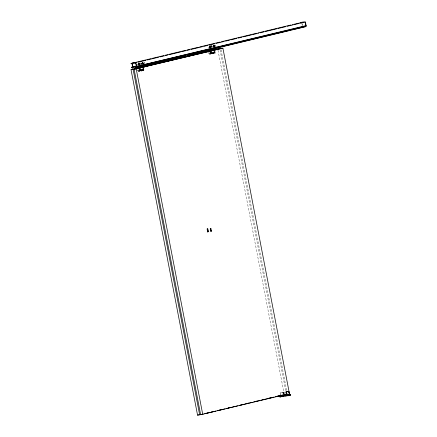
<?xml version="1.0" encoding="UTF-8"?>
<svg xmlns="http://www.w3.org/2000/svg" width="437" height="437" viewBox="0 0 437 437"><rect width="100%" height="100%" fill="white"/><g stroke="black" fill="none" stroke-linecap="round" stroke-linejoin="round"><path stroke-width="0.33" stroke-dasharray="2.19 1.64" d="M209.52 52.817C210.907 53.565 208.482 52.566 209.913 53.309M139.922 64.556C135.639 65.714 140.337 61.715 140.086 64.452M138.485 64.179C139.452 63.021 139.113 65.637 138.147 64.228M138.097 64.479C139.845 65.222 137.524 62.469 138.256 64.911M142.009 63.949L142.227 63.278L143.959 63.365M142.347 63.9C142.08 62.562 144.101 63.78 141.883 63.594M142.571 63.922L142.134 63.289M209.427 47.398L209.776 45.918M209.427 47.076C211.022 45.464 209.083 49.266 209.782 46.912C210.765 45.77 210.35 48.638 209.765 47.032M209.383 47.333C211.311 47.797 208.351 45.443 209.711 48.092A1.415 1.043 82.3 0 1 209.929 45.874M213.163 46.448C215.812 46.229 211.366 47.524 213.851 46.289C213.3 47.841 214.283 44.864 214.114 46.983M140.091 69.407A4.075 3.015 82.3 0 1 140.058 70.319L139.796 70.537L139.66 70.188A2.933 2.169 82.3 0 0 139.703 69.423M140.048 69.374A2.933 2.169 82.3 0 1 140.004 70.139L140.135 70.494L140.403 70.275A4.075 3.015 82.3 0 0 140.43 69.363M143.019 68.265A4.075 3.015 82.3 0 1 143.079 69.909L142.817 70.133L142.68 69.778A2.933 2.174 82.3 0 0 142.615 68.243M142.992 68.347A2.933 2.174 82.3 0 1 143.025 69.729L143.156 70.084L143.423 69.865A4.075 3.015 82.3 0 0 143.363 68.221M210.962 51.965A2.933 2.169 82.3 0 1 210.94 53.035L211.076 53.39L211.339 53.172A4.075 3.015 82.3 0 0 211.339 51.894A2.933 2.169 82.3 0 1 211.284 52.992L211.421 53.347L211.683 53.128A4.075 3.015 82.3 0 0 211.683 51.845M213.961 51.397A2.933 2.174 82.3 0 1 213.961 52.626L214.097 52.981L214.359 52.762A4.075 3.015 82.3 0 0 214.332 51.298M214.676 51.255A4.075 3.015 82.3 0 1 214.704 52.719L214.436 52.937L214.305 52.582A2.933 2.174 82.3 0 0 214.299 51.353M139.064 69.925L139.578 69.854L139.714 71.056L139.07 71.215L139.064 69.925L139.479 69.794M139.403 69.882L139.408 71.171L138.207 71.428L136.956 69.958M143.664 68.303L143.91 69.652A4.67 3.458 82.3 0 1 143.888 70.384L142.085 70.81C141.047 69.166 143.505 68.822 142.735 70.647L142.396 70.696L142.178 69.428M139.977 69.549L141.227 71.018L142.429 70.761L142.5 69.385M210.344 52.779L210.858 52.708L210.995 53.909L210.35 54.068L210.344 52.779L210.76 52.648M210.689 52.735L210.689 54.024L209.487 54.281L207.848 52.336M214.824 50.523L215.19 52.5A4.67 3.458 82.3 0 1 215.168 53.238L212.846 53.827L210.869 51.927L212.415 53.811L213.365 53.658C212.327 52.019 214.786 51.675 214.015 53.5M213.709 53.614L213.78 52.238M141.38 64.589L142.216 63.146A1.043 0.776 82.3 0 1 143.62 63.256L143.281 63.299A1.043 0.776 82.3 0 0 141.878 63.19M141.719 64.545L142.216 63.146M212.824 46.977L213.502 45.994A1.043 0.776 82.3 0 1 214.9 46.109L214.562 46.153A1.043 0.776 82.3 0 0 213.158 46.043M213.005 47.398L213.502 45.994M137.562 65.113L138.403 63.665A1.043 0.776 82.3 0 1 139.807 63.775L139.463 63.824A1.043 0.776 82.3 0 0 138.059 63.715M137.906 65.064L138.403 63.665M209.339 46.562L208.842 47.961L209.684 46.519A1.043 0.776 82.3 0 1 211.087 46.628L210.743 46.672A1.043 0.776 82.3 0 0 209.339 46.562L209.684 46.519M141.703 70.029C141.238 68.019 140.84 71.198 141.402 69.827M138.786 62.802L138.147 64.545M211.448 230.556L210.437 231.124L211.628 230.84M138.185 69.969C138.704 71.302 138.365 69.095 138.633 70.461M138.529 69.92L138.294 70.504M141.55 69.516L141.309 70.095M212.486 52.413C212.726 53.811 213.19 51.435 212.59 52.948M212.83 52.364L212.934 52.899M139.742 63.616L139.654 64.479M143.56 63.097L143.396 63.873M211.022 46.469C210.65 49.266 212.792 44.874 209.607 46.688M215.288 46.459L214.84 45.951L214.676 46.726M208.001 231.064L208.367 230.965C205.707 232.063 210.219 230.812 207.449 231.479L208.493 230.96L207.302 231.228M211.442 230.55C208.755 231.244 213.234 229.949 210.525 231.053L210.88 230.976M208.394 230.436L208.351 230.725M211.47 230.02L210.284 230.31L210.339 230.616L211.53 230.332L211.448 229.917C211.579 229.239 209.039 230.436 211.459 229.96M280.86 395.944L280.248 392.759L283.176 392.093L283.542 394.005M283.154 393.671L283.007 392.388L284.154 392.164L285.006 395.321M210.667 53.991L212.142 53.675A4.665 3.452 82.3 0 0 212.174 52.91L211.803 50.932M139.387 71.138L140.861 70.821A4.665 3.452 82.3 0 0 140.894 70.057L140.523 68.079M142.407 70.734L143.888 70.384M209.891 46.038L210.23 45.994M213.704 45.519L214.048 45.47M213.349 46.235L214.84 45.951M209.476 46.846L209.875 46.71M209.962 46.726L210.301 46.683M213.289 46.327L213.633 46.278M213.775 46.207L214.119 46.164M210.033 46.814L210.377 46.764M213.851 46.289L214.19 46.246M209.438 46.956L209.782 46.912M210.093 46.917L210.432 46.868M213.256 46.437L213.595 46.388M213.906 46.398L214.25 46.349M210.126 47.038L210.47 46.988M213.24 46.557L213.584 46.513M213.944 46.513L214.283 46.469M209.438 47.201L209.776 47.158M213.251 46.683L213.595 46.633M210.137 47.158L210.481 47.114M213.955 46.639L214.294 46.595M209.47 47.322L209.815 47.272M210.126 47.283L210.465 47.234M213.289 46.803L213.627 46.754M213.939 46.759L214.283 46.715M209.531 47.425L209.869 47.382M210.088 47.393L210.432 47.343M213.343 46.906L213.688 46.857M213.906 46.874L214.245 46.825M209.602 47.507L209.946 47.464M210.033 47.486L210.372 47.436M213.846 46.961L214.19 46.917M209.689 47.567L211.202 47.409M213.365 52.369L213.704 52.325M210.465 52.697L210.885 52.806M213.464 52.282L213.901 52.396M210.94 53.035L211.284 52.992M211.803 53.724L212.142 53.675L211.808 53.691A4.665 3.452 82.3 0 0 211.83 52.959L212.169 52.828M213.961 52.626L214.305 52.582M214.818 53.314L215.162 53.265L214.824 53.287A4.67 3.458 82.3 0 0 214.851 52.549L215.19 52.418M210.94 53.177L211.273 53.057M213.955 52.768L214.294 52.653M210.956 53.248L211.683 53.128M213.977 52.839L214.704 52.719M210.989 53.309L211.672 53.194M214.004 52.899L214.693 52.784M138.605 63.185L138.95 63.141M142.424 62.666L142.768 62.617M211.027 53.358L211.617 53.309M214.048 52.948L214.638 52.899M213.365 53.658L214.032 53.538M138.25 63.9L138.939 63.775M142.063 63.381L142.839 63.31M209.394 54.221L209.831 54.232L208.192 52.293M212.415 53.811L212.846 53.827M138.19 63.993L138.534 63.949M138.682 63.878L139.021 63.829M142.009 63.474L142.353 63.425M142.571 63.441L142.91 63.392M138.158 64.102L138.496 64.059M138.753 63.96L139.097 63.911M141.97 63.584L142.315 63.54M138.808 64.064L139.152 64.02M141.959 63.704L142.304 63.66M142.626 63.545L142.97 63.496M138.846 64.184L139.19 64.135M142.664 63.665L143.003 63.616M138.158 64.348L138.496 64.305M138.857 64.31L139.201 64.261M141.97 63.829L142.315 63.786M142.675 63.786L143.014 63.742M138.19 64.468L138.534 64.425M138.245 64.572L138.589 64.529M138.846 64.43L139.185 64.381M138.321 64.66L138.66 64.61M138.808 64.539L139.152 64.496M138.409 64.714L139.092 64.583M142.085 69.516L142.424 69.472M139.185 69.844L139.605 69.953M142.282 69.592L142.62 69.543M140.889 69.975L140.55 70.106A4.665 3.452 82.3 0 1 140.528 70.843M143.544 70.433A4.67 3.458 82.3 0 0 143.571 69.696L143.91 69.565M139.654 70.253L140.004 70.139M142.67 69.844L143.025 69.729M139.66 70.324L139.998 70.281M142.675 69.915L143.019 69.871M139.676 70.395L140.403 70.275M142.697 69.986L143.423 69.865M139.709 70.455L140.37 70.406M142.724 70.046L143.391 69.996M139.796 70.537L140.337 70.455M142.817 70.133L143.358 70.046M140.523 70.87L140.867 70.794M139.72 71.078L139.376 71.105L139.256 69.953M138.114 71.368L138.545 71.384L138.207 71.428M141.135 70.958L141.566 70.974L141.227 71.018M283.176 392.093L282.832 392.136L283.449 395.321M283.766 393.524L283.624 392.24L284.154 392.164L284.771 395.348M280.248 392.759L280.587 392.716L280.958 394.622M283.007 392.388L283.537 392.317L283.881 393.573M287.317 393.879L288.371 393.737M208.383 230.375C205.964 230.851 208.504 229.654 208.373 230.332L208.454 230.747L207.264 231.031L207.204 230.731L207.351 230.965M138.321 63.807L138.753 64.195L138.496 64.742M210.869 45.464L211.623 45.809L212.158 46.803M140.015 62.737L140.916 64.337A1.415 1.043 82.3 0 0 139.862 62.802M214.037 47.13A1.415 1.043 82.3 0 1 214.556 45.191A1.415 1.043 82.3 0 1 215.971 46.289C215.802 44.022 212.344 45.077 213.327 46.999M142.047 64.152C141.069 62.229 144.51 61.169 144.696 63.431A1.415 1.043 82.3 0 0 143.407 62.294A1.415 1.043 82.3 0 0 142.653 63.928M140.315 69.499L141.479 70.914M137.3 69.909L138.458 71.324M210.519 52.751L210.656 53.953M301.978 23.265L302.464 25.799M301.836 23.265L302.317 25.745M221.051 49.763L286.798 391.202M220.079 49.894L285.831 391.334M217.976 50.184L284.11 393.628M283.624 392.24L284.241 395.425M214.414 50.206L214.846 52.467M211.393 50.616L211.83 52.872M211.666 231.036L210.47 231.277M211.639 231.419L211.688 231.146L211.743 231.441L210.547 231.686M208.591 231.452L207.395 231.697M207.996 228.868L207.433 228.698L206.991 229.108M143.128 67.353L143.565 69.614M213.556 52.396L213.677 53.549M284.979 391.913L285.126 393.202M213.207 46.491L213.245 46.879M141.927 63.638L142.074 64.392A1.415 1.043 82.3 0 1 142.593 62.431A1.415 1.043 82.3 0 1 144.008 63.529M139.108 65.108A1.415 1.043 82.3 0 1 139.589 62.819M138.256 64.889A1.415 1.043 82.3 0 1 138.906 62.912A1.415 1.043 82.3 0 1 140.228 64.419M210.388 47.961A1.415 1.043 82.3 0 1 210.394 45.978M210.869 45.666A1.415 1.043 82.3 0 1 212.158 46.808M210.732 45.825A1.415 1.043 82.3 0 1 211.47 47.628M213.251 46.874A1.415 1.043 82.3 0 1 214.004 45.24A1.415 1.043 82.3 0 1 215.288 46.382M208.078 229.174L206.958 229.441L208.078 229.174M211.153 228.753L210.033 229.026L211.153 228.753M207.056 229.988L208.274 229.709L207.056 229.988M210.137 229.567L211.35 229.294L210.137 229.567M210.06 228.502L211.169 228.475L210.885 228.185L210.017 228.442M206.898 228.912C208.378 229.622 208.203 227.945 206.898 228.912M207.848 230.217L207.242 230.446L207.848 230.217M210.924 229.802L210.317 230.031L210.924 229.802M208.607 231.561L207.477 232.145L208.668 231.861L208.607 231.561"/><path stroke-width="0.66" d="M137.131 68.391L137.043 67.948M134.864 62.77L135.858 62.868L136.388 66.757A0.781 0.524 76.5 0 1 135.437 67.123L135.486 66.894A0.59 0.393 76.5 0 0 136.005 67.32L151.246 63.649M304.534 21.954L305.512 22.019L306.058 25.941A0.781 0.524 76.5 0 1 305.212 26.466M211.082 50.916L216.249 49.447L215.13 49.528M208.269 51.364L208.323 50.801M211.41 50.916L211.344 50.392M134.787 62.841L136.699 62.513M300.634 22.434L303.95 21.905L304.294 22.172M212.863 50.474L215.605 49.534L215.321 48.267M134.285 62.912L132.034 63.218L132.701 67.254A0.781 0.524 76.5 0 1 131.75 67.62L131.723 67.205L136.65 65.965M137.742 68.156L141.064 67.347L141.146 67.047L136.705 67.997L136.759 68.287L140.506 67.2L140.282 66.042M141.561 67.637L144.958 66.528L139.72 67.582L139.78 67.877L141.664 67.358M209.749 50.457L207.985 50.845L208.039 51.14L209.121 50.692M279.899 396.064L282.592 395.436M139.463 68.385A0.546 0.404 82.3 0 1 139.665 68.15L139.785 67.893M288.218 395.261L288.644 395.174M286.978 394.846L284.394 395.469L286.557 395.174L285.945 391.989L286.284 391.945L286.896 395.13L290.447 394.387L289.147 394.551M290.315 394.425L290.479 395.261L279.882 396.938L281.504 396.545M290.479 395.261L288.562 395.49M132.05 63.223L151.251 58.591M152.579 58.274L163.842 55.565M165.17 55.242L185.714 50.299M187.041 49.982L198.311 47.272M199.633 46.95L220.182 42.012M221.504 41.69L256.634 33.239M257.956 32.922L291.097 24.947M292.424 24.63L302.825 22.243M138.026 62.196L145.98 60.279M147.307 59.962L158.571 57.252M159.898 56.93L167.852 55.018M169.179 54.701L180.443 51.992M181.77 51.67L189.724 49.758M191.051 49.441L202.315 46.726M203.642 46.409L207.619 45.453M208.941 45.137L214.906 43.7M216.233 43.378L224.186 41.466M225.514 41.149L229.491 40.193M230.812 39.871L236.778 38.44M238.105 38.117L242.082 37.161M243.409 36.845L251.362 34.927M252.684 34.61L258.649 33.174M259.977 32.857L263.953 31.901M265.281 31.584L276.545 28.869M277.872 28.552L285.825 26.641M287.153 26.318L293.118 24.887M294.44 24.565L298.416 23.609M299.744 23.292L304.381 22.172M131.613 67.276L136.639 66.096M136.355 66.424L306.026 25.608M135.301 66.774L306.058 25.941M132.395 67.992L136.371 67.036M172.162 58.427L174.15 57.946M206.625 50.135L208.613 49.66M228.496 44.874L230.485 44.394M262.959 36.582L264.948 36.107M152.573 63.332L185.709 55.357M187.036 55.04L234.756 43.558M236.078 43.241L291.091 30.006M292.419 29.689L305.671 26.499M136.082 67.495L305.753 26.679M210.175 50.408L208.902 50.714L208.678 49.556M209.023 51.003L212.426 49.9L207.985 50.845M200.987 414.549L197.557 415.15L131.034 69.696L142.112 67.047M144.265 66.511L213.054 49.944M215.07 49.479L219.822 48.556L131.034 69.696M143.981 66.73L141.441 67.342L141.217 66.184M286.776 394.234L200.632 414.735L134.11 69.281L222.897 48.141L289.425 393.595M134.11 69.281L222.897 48.141M285.945 391.989L288.873 391.323L289.485 394.507L286.896 395.13M286.284 391.945L288.873 391.323M197.557 415.15L200.201 414.511M206.28 413.271L208.269 412.796M211.574 411.998L214.223 411.364M218.855 410.25L222.826 409.294M228.119 408.021L230.102 407.541M233.413 406.749L235.396 406.268M240.689 404.995L242.677 404.52M245.982 403.722L248.631 403.083M255.246 401.494L257.235 401.013M262.528 399.74L264.511 399.265M267.821 398.468L271.792 397.512M277.085 396.239L279.068 395.764M200.632 414.735L203.281 414.096M204.603 413.779L215.851 411.075M217.173 410.753L225.115 408.846M226.437 408.524L237.69 405.82M239.012 405.503L252.247 402.319M253.569 401.996L259.523 400.565M260.845 400.248L274.081 397.064M275.403 396.747L285.328 394.36M282.799 395.48L279.904 396.069M283.143 395.43L281.204 395.9L283.367 395.605M284.689 395.316L285.956 394.982L284.869 395.13M288.464 395.747L288.344 394.901M212.273 48.72A0.743 0.552 82.3 0 0 212.377 49.064L212.721 50.195M212.835 48.993L212.715 49.02A0.743 0.552 82.3 0 1 212.622 48.715M288.644 395.632L288.791 395.583M281.614 395.687L282.231 395.594L281.745 395.66M288.639 394.726C287.131 395.081 290.146 394.425 288.6 394.791M282.515 396.315L284.045 396.102M288.628 395.206L288.333 395.267M287.912 395.851L287.754 395.01M212.377 49.064L212.841 48.993L213.065 50.146L211 50.435L211.06 50.73M211.284 50.053L212.426 49.9M214.305 49.643L214.704 49.889M215.261 49.583L215.605 49.534M208.394 51.315L208.056 51.173M137.278 66.73L137.737 66.659L137.966 67.811L136.705 67.997M140.004 67.2L141.146 67.047M143.363 66.746L144.958 66.528M143.418 67.036L144.379 66.905M139.665 68.15L140.135 68.052M285.339 395.13L286.361 394.993M285.339 395.927L287.273 395.665M305.343 22.052L305.911 25.865A0.59 0.393 76.5 0 1 305.376 26.422M134.361 62.928C136.207 62.442 136.513 65.2 136.246 66.681A0.59 0.393 76.5 0 1 136.005 67.32M134.623 62.994L134.328 62.731L130.86 63.463L132.034 63.425L132.558 67.178A0.59 0.393 76.5 0 1 132.318 67.817A0.59 0.393 76.5 0 1 131.799 67.391L131.723 67.205M288.529 391.366L288.775 392.639M212.595 50.222L212.655 50.512M211.563 48.895L211.787 50.053L209.247 50.665L209.023 49.512M208.782 50.741L208.837 51.031M144.013 65.282L144.319 66.681L141.779 67.293L141.435 66.167A0.743 0.552 82.3 0 1 141.37 65.998M141.315 67.369L141.375 67.659M140.348 67.156L140.403 67.445M140.064 67.538L140.151 67.959M137.502 67.888L137.557 68.177M136.218 68.997L202.741 414.451M133.138 69.412L199.665 414.866M136.448 68.795A0.546 0.404 82.3 0 1 136.584 68.598M139.78 68.423A0.546 0.404 82.3 0 1 140.009 68.101M144.581 64.49A1.415 1.043 82.3 0 1 143.139 64.834M210.721 51.32A0.546 0.404 82.3 0 1 210.831 51.091M215.971 47.016A1.415 1.043 82.3 0 1 215.222 47.923A1.415 1.043 82.3 0 1 214.201 47.442M280.073 396.894L280.008 396.059L280.095 396.889"/></g></svg>
